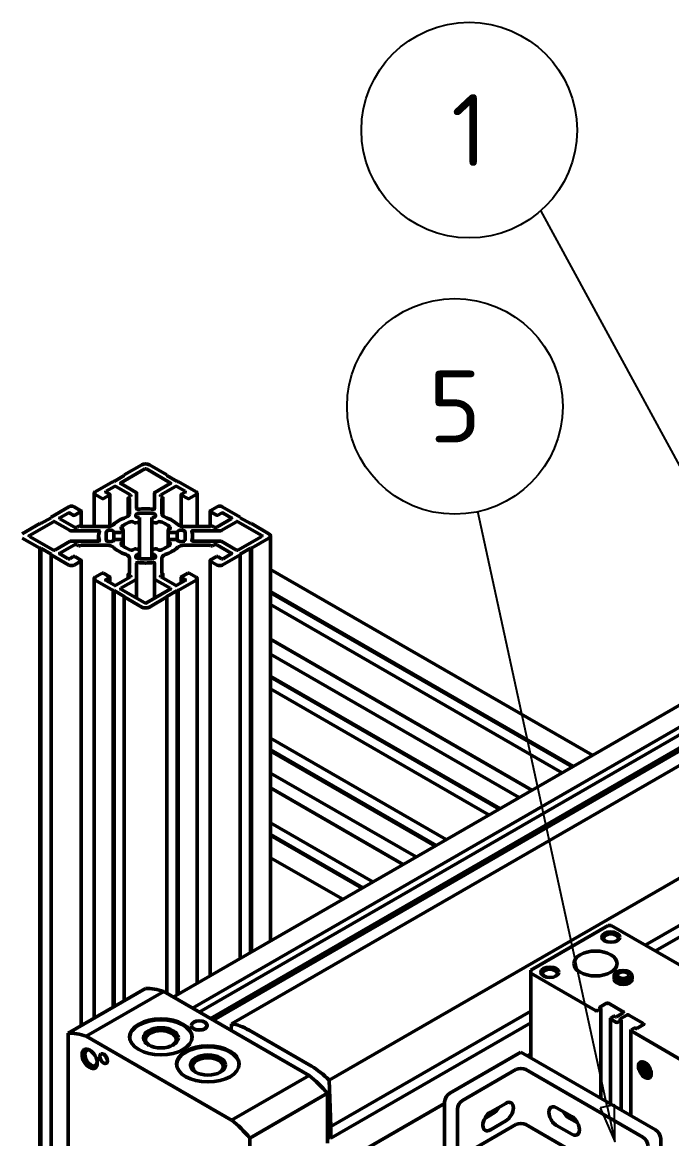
# Model space of a CAD drawing. Header units: millimetres. Extents: x 0 to 2376, y 0 to 1680.
# Drawn here: x 444.8 to 625.5, y 408.3 to 719 of the extents above; entities that cross this region are included whole.
import ezdxf

# ---------------------------------------------------------------- set-up
doc = ezdxf.new("R2010")
doc.units = ezdxf.units.MM
doc.header["$LTSCALE"] = 4
doc.layers.add('Symbol (ISO)', color=7, linetype='Continuous', lineweight=25)
doc.layers.add('Visible (ISO)', color=7, linetype='Continuous', lineweight=50)
doc.styles.add('Note Text (DIN)', font='isocpeur.ttf')

# ---------------------------------------------------------------- blocks, each defined once
blk = doc.blocks.new('Balloon1')
at = {"layer": 'Symbol (ISO)'}
for p, q in [((163.481, 136.851), (147.257, 166.656)), ((163.921, 137.09), (163.042, 136.612)), ((163.481, 136.851), (164.677, 134.655)), ((164.677, 134.655), (163.921, 137.09)), ((163.042, 136.612), (164.677, 134.655))]:
    blk.add_line(p, q, dxfattribs=at)
at = {"layer": 'Symbol (ISO)', "flags": 128}
blk.add_lwpolyline([(163.042, 136.612), (164.677, 134.655), (163.921, 137.09), (163.042, 136.612)], dxfattribs=at)
at = {"layer": 'Symbol (ISO)'}
blk.add_circle((142.285, 172.251), 7.5, dxfattribs=at)
blk.add_solid([(163.042, 136.612), (164.677, 134.655), (163.921, 137.09), (163.042, 136.612)], dxfattribs=at)
at = {"layer": 'Symbol (ISO)', "insert": (142.285, 172.251), "char_height": 5, "attachment_point": 5, "style": 'Note Text (DIN)'}
blk.add_mtext('1', dxfattribs=at)
blk = doc.blocks.new('Balloon5')
at = {"layer": 'Symbol (ISO)'}
for p, q in [((151.89, 104.32), (142.881, 145.717)), ((152.379, 104.426), (151.402, 104.214)), ((151.402, 104.214), (152.422, 101.877)), ((151.89, 104.32), (152.422, 101.877)), ((152.422, 101.877), (152.379, 104.426))]:
    blk.add_line(p, q, dxfattribs=at)
at = {"layer": 'Symbol (ISO)', "flags": 128}
blk.add_lwpolyline([(151.402, 104.214), (152.422, 101.877), (152.379, 104.426), (151.402, 104.214)], dxfattribs=at)
at = {"layer": 'Symbol (ISO)'}
blk.add_circle((141.291, 153.026), 7.5, dxfattribs=at)
blk.add_solid([(151.402, 104.214), (152.422, 101.877), (152.379, 104.426), (151.402, 104.214)], dxfattribs=at)
at = {"layer": 'Symbol (ISO)', "insert": (141.291, 153.026), "char_height": 5, "attachment_point": 5, "style": 'Note Text (DIN)'}
blk.add_mtext('5', dxfattribs=at)

msp = doc.modelspace()

# ---------------------------------------------------------------- linework, layer by layer
at = {"layer": 'Visible (ISO)'}
for p, q in [((486.84, 447.72), (757.8, 604.16)), ((492.18, 444.63), (763.36, 601.19)), ((494.05, 443.55), (764.34, 599.61)), ((497.19, 441.74), (768.15, 598.18)), ((497.91, 441.32), (769.09, 597.89)), ((478.93, 594.72), (472.28, 590.88)), ((473.2, 593.05), (478.08, 595.86)), ((486, 590.88), (479.35, 594.72)), ((480.2, 595.86), (485.08, 593.05)), ((465.1, 588.37), (470.09, 591.25)), ((470.09, 591.25), (470.37, 591.25)), ((470.37, 591.25), (473.2, 592.88)), ((472.28, 590.64), (476.55, 588.17)), ((473.2, 592.88), (473.2, 593.05)), ((481.73, 588.17), (486, 590.64)), ((485.08, 593.05), (485.08, 592.88)), ((485.08, 592.88), (487.91, 591.25)), ((487.91, 591.25), (488.19, 591.25)), ((488.19, 591.25), (493.17, 588.37)), ((464.81, 587.97), (464.81, 578.66)), ((467.01, 586.45), (465.1, 587.56)), ((469.13, 587.43), (467.44, 586.45)), ((470.44, 589.82), (468.14, 588.5)), ((468.14, 588.25), (469.13, 587.68)), ((469.22, 587.56), (469.22, 578.75)), ((474.9, 587.5), (470.87, 589.82)), ((476.64, 588.05), (476.64, 583.65)), ((481.64, 583.65), (481.64, 588.05)), ((487.41, 589.82), (483.38, 587.5)), ((490.13, 588.5), (487.84, 589.82)), ((489.06, 587.56), (489.06, 578.75)), ((489.14, 587.68), (490.13, 588.25)), ((490.84, 586.45), (489.14, 587.43)), ((493.17, 587.56), (491.27, 586.45)), ((493.47, 587.97), (493.47, 578.66)), ((452.83, 581.29), (457.82, 584.17)), ((459.23, 584.17), (461.14, 583.07)), ((474.31, 586.68), (474.31, 581.6)), ((474.4, 586.8), (474.9, 587.09)), ((474.55, 586.47), (474.4, 586.56)), ((474.64, 582.23), (474.64, 586.35)), ((483.38, 587.09), (483.88, 586.8)), ((483.64, 586.35), (483.64, 582.23)), ((483.88, 586.56), (483.73, 586.47)), ((483.96, 586.68), (483.96, 581.6)), ((497.13, 583.07), (499.04, 584.17)), ((500.46, 584.17), (505.44, 581.29)), ((450.01, 579.49), (452.83, 581.13)), ((452.83, 581.13), (452.83, 581.29)), ((457.61, 582.41), (455.31, 581.09)), ((459.02, 581.84), (458.03, 582.41)), ((461.14, 582.82), (459.45, 581.84)), ((461.23, 582.94), (461.23, 578.67)), ((480.84, 582.42), (477.44, 582.42)), ((477.44, 581.15), (477.44, 580.03)), ((480.84, 580.03), (480.84, 581.15)), ((497.05, 582.94), (497.05, 578.67)), ((498.83, 581.84), (497.13, 582.82)), ((500.25, 582.41), (499.26, 581.84)), ((502.97, 581.09), (500.67, 582.41)), ((505.44, 581.29), (505.44, 581.13)), ((505.44, 581.13), (508.27, 579.49)), ((444.84, 576.68), (449.72, 579.49)), ((453.47, 580.02), (446.82, 576.19)), ((449.72, 579.49), (450.01, 579.49)), ((458.17, 577.56), (453.9, 580.02)), ((455.31, 580.84), (459.34, 578.51)), ((460.05, 578.51), (460.54, 578.8)), ((460.97, 578.8), (461.12, 578.71)), ((461.33, 578.66), (468.46, 578.66)), ((472.39, 578.12), (472.73, 577.93)), ((475.91, 579.77), (475.57, 579.96)), ((477.44, 580.03), (477.44, 572.1)), ((480.84, 580.03), (480.84, 572.1)), ((482.7, 579.96), (482.37, 579.77)), ((485.55, 577.93), (485.89, 578.12)), ((489.82, 578.66), (496.95, 578.66)), ((497.16, 578.71), (497.31, 578.8)), ((497.74, 578.8), (498.23, 578.51)), ((498.94, 578.51), (502.97, 580.84)), ((504.38, 580.02), (500.11, 577.56)), ((511.45, 576.19), (504.81, 580.02)), ((508.27, 579.49), (508.55, 579.49)), ((508.55, 579.49), (513.43, 576.68)), ((449.72, 572.64), (444.84, 575.45)), ((446.82, 575.94), (453.47, 572.1)), ((466.01, 577.51), (458.38, 577.51)), ((466.07, 576.06), (466.07, 574.63)), ((468.14, 577.05), (468.14, 575.08)), ((472.27, 577.05), (470.34, 577.05)), ((470.34, 577.05), (470.34, 575.08)), ((470.34, 575.08), (472.27, 575.08)), ((472.87, 577.72), (472.87, 574.4)), ((485.4, 577.72), (485.4, 574.4)), ((487.94, 577.05), (486, 577.05)), ((486, 575.08), (487.94, 575.08)), ((487.94, 577.05), (487.94, 575.08)), ((490.14, 575.08), (490.14, 577.05)), ((492.21, 576.06), (492.21, 574.63)), ((499.9, 577.51), (492.27, 577.51)), ((504.81, 572.1), (511.45, 575.94)), ((513.43, 575.45), (508.55, 572.64)), ((513.87, 576.06), (513.87, 463.33)), ((450.01, 572.64), (449.72, 572.64)), ((449.72, 572.64), (449.72, 286.86)), ((452.83, 571), (450.01, 572.64)), ((450.01, 572.64), (450.01, 286.86)), ((453.9, 572.1), (458.17, 574.57)), ((459.34, 573.62), (455.31, 571.29)), ((458.38, 574.62), (466.01, 574.62)), ((460.54, 573.33), (460.05, 573.62)), ((461.12, 573.42), (460.97, 573.33)), ((468.46, 573.47), (461.33, 573.47)), ((472.73, 574.2), (472.39, 574.01)), ((472.87, 574.4), (472.87, 573.19)), ((475.57, 572.17), (475.91, 572.36)), ((477.44, 572.1), (477.44, 570.98)), ((480.84, 570.98), (480.84, 572.1)), ((482.37, 572.36), (482.7, 572.17)), ((485.4, 574.4), (485.4, 573.19)), ((485.89, 574.01), (485.55, 574.2)), ((496.95, 573.47), (489.82, 573.47)), ((492.27, 574.62), (499.9, 574.62)), ((497.31, 573.33), (497.16, 573.42)), ((498.23, 573.62), (497.74, 573.33)), ((502.97, 571.29), (498.94, 573.62)), ((500.11, 574.57), (504.38, 572.1)), ((508.27, 572.64), (505.44, 571)), ((508.55, 572.64), (508.27, 572.64)), ((508.27, 572.64), (508.27, 460.09)), ((508.55, 572.64), (508.55, 460.26)), ((452.83, 570.84), (452.83, 571)), ((457.82, 567.96), (452.83, 570.84)), ((452.83, 570.84), (452.83, 285.07)), ((455.31, 571.04), (457.61, 569.72)), ((458.03, 569.72), (459.02, 570.29)), ((461.14, 569.06), (459.23, 567.96)), ((459.45, 570.29), (461.14, 569.31)), ((461.23, 569.19), (461.23, 439.77)), ((474.64, 565.78), (474.64, 569.9)), ((477.44, 570.98), (477.44, 569.71)), ((477.44, 569.71), (480.84, 569.71)), ((480.84, 570.98), (480.84, 569.71)), ((483.64, 569.9), (483.64, 565.78)), ((497.05, 569.19), (497.05, 453.61)), ((497.13, 569.31), (498.83, 570.29)), ((499.04, 567.96), (497.13, 569.06)), ((499.26, 570.29), (500.25, 569.72)), ((505.44, 570.84), (500.46, 567.96)), ((500.67, 569.72), (502.97, 571.04)), ((505.44, 571), (505.44, 570.84)), ((505.44, 570.84), (505.44, 458.46)), ((465.1, 564.57), (467.01, 565.67)), ((467.44, 565.67), (469.13, 564.7)), ((474.4, 565.57), (474.55, 565.66)), ((476.64, 568.48), (476.64, 564.08)), ((481.64, 564.08), (481.64, 568.48)), ((483.73, 565.66), (483.88, 565.57)), ((489.14, 564.7), (490.84, 565.67)), ((491.27, 565.67), (493.17, 564.57)), ((603.42, 515.03), (513.87, 566.72)), ((464.81, 564.16), (464.81, 441.83)), ((470.09, 560.88), (465.1, 563.76)), ((469.13, 564.45), (468.14, 563.88)), ((468.14, 563.63), (470.44, 562.31)), ((469.22, 564.57), (469.22, 563.01)), ((470.87, 562.31), (474.9, 564.63)), ((476.55, 563.96), (472.28, 561.49)), ((474.31, 565.45), (474.31, 564.3)), ((474.9, 565.04), (474.4, 565.33)), ((476.64, 564.08), (476.64, 558.73)), ((481.64, 564.08), (481.64, 558.73)), ((486, 561.49), (481.73, 563.96)), ((483.88, 565.33), (483.38, 565.04)), ((483.38, 564.63), (487.41, 562.31)), ((483.96, 565.45), (483.96, 564.3)), ((487.84, 562.31), (490.13, 563.63)), ((493.17, 563.76), (488.19, 560.88)), ((489.06, 564.57), (489.06, 563.01)), ((490.13, 563.88), (489.14, 564.45)), ((493.47, 564.16), (493.47, 451.55)), ((470.37, 560.88), (470.09, 560.88)), ((470.09, 560.88), (470.09, 444.88)), ((473.2, 559.24), (470.37, 560.88)), ((470.37, 560.88), (470.37, 445.04)), ((472.28, 561.25), (478.93, 557.41)), ((479.35, 557.41), (486, 561.25)), ((487.91, 560.88), (485.08, 559.24)), ((488.19, 560.88), (487.91, 560.88)), ((487.91, 560.88), (487.91, 448.34)), ((488.19, 560.88), (488.19, 448.5)), ((598.1, 511.96), (513.87, 560.58)), ((597.82, 511.79), (513.87, 560.26)), ((473.2, 559.08), (473.2, 559.24)), ((478.08, 556.26), (473.2, 559.08)), ((473.2, 559.08), (473.2, 446.68)), ((485.08, 559.08), (480.2, 556.26)), ((485.08, 559.24), (485.08, 559.08)), ((485.08, 559.08), (485.08, 448.73)), ((594.99, 510.16), (513.87, 556.99)), ((586.59, 505.31), (513.87, 547.3)), ((583.01, 503.24), (513.87, 543.16)), ((577.73, 500.2), (513.87, 537.07)), ((577.45, 500.03), (513.87, 536.74)), ((574.62, 498.4), (513.87, 533.48)), ((562.74, 491.54), (513.87, 519.76)), ((559.92, 489.91), (513.87, 516.49)), ((559.63, 489.75), (513.87, 516.17)), ((503.04, 440.28), (633.72, 515.72)), ((554.35, 486.7), (513.87, 510.07)), ((550.78, 484.63), (513.87, 505.94)), ((530.21, 424.6), (660.88, 500.04)), ((542.38, 479.79), (513.87, 496.24)), ((539.55, 478.15), (513.87, 492.98)), ((539.27, 477.99), (513.87, 492.65)), ((533.95, 474.92), (513.87, 486.51)), ((618.1, 462.17), (661.36, 487.15)), ((620.93, 460.54), (661.36, 483.88)), ((607.81, 467.66), (586.25, 455.21)), ((608.59, 467.66), (607.81, 467.66)), ((627.62, 456.68), (608.59, 467.66)), ((586.25, 455.21), (586.25, 454.4)), ((586.25, 454.4), (586.25, 430.84)), ((586.25, 454.4), (604.28, 443.99)), ((609.83, 454.35), (609.67, 454.15)), ((614.08, 454.35), (614.23, 454.15)), ((609.45, 453.56), (609.45, 452.66)), ((614.45, 453.56), (614.45, 452.66)), ((457.57, 437.65), (479.14, 450.11)), ((462.63, 436.79), (484.19, 449.24)), ((484.19, 449.24), (524.64, 425.89)), ((604.84, 443.99), (605.69, 444.48)), ((605.52, 444.9), (607.35, 445.97)), ((605.69, 444.64), (605.52, 444.74)), ((605.75, 419.58), (605.75, 444.56)), ((607.92, 445.97), (611.95, 443.64)), ((530.69, 411.7), (586.25, 443.78)), ((608.4, 418.05), (608.4, 441.7)), ((609.37, 442.35), (608.52, 441.86)), ((608.52, 441.54), (609.94, 440.72)), ((609.83, 442.25), (609.65, 442.35)), ((611.95, 443.31), (610.11, 442.25)), ((610.5, 440.72), (611.35, 441.21)), ((611.17, 441.64), (613.01, 442.7)), ((611.35, 441.37), (611.17, 441.48)), ((611.41, 416.31), (611.41, 441.29)), ((613.58, 442.7), (617.61, 440.37)), ((503.04, 440.28), (502.97, 438.4)), ((525.29, 428.45), (507.96, 438.46)), ((530.69, 408.44), (586.25, 440.52)), ((614.06, 414.78), (614.06, 438.43)), ((615.03, 439.09), (614.18, 438.6)), ((614.18, 438.27), (632.21, 427.86)), ((615.49, 438.99), (615.31, 439.09)), ((617.61, 440.05), (615.77, 438.99)), ((457.57, 382.09), (457.57, 437.65)), ((462.63, 436.79), (503.07, 413.44)), ((583.53, 432.41), (563.73, 420.98)), ((621, 410.78), (583.53, 432.41)), ((585.29, 431.39), (586.25, 431.94)), ((503.07, 413.44), (524.64, 425.89)), ((567.26, 418.94), (582.11, 427.51)), ((584.94, 427.51), (617.47, 408.73)), ((616.65, 428.19), (616.65, 428.43)), ((617.01, 428.03), (617.98, 428.59)), ((617.24, 428.31), (617.83, 428.65)), ((618.4, 428.3), (617.24, 427.63)), ((617.68, 428.71), (617.42, 428.56)), ((617.42, 427.18), (618.71, 427.92)), ((617.52, 426.7), (618.91, 427.5)), ((619, 427.17), (617.93, 426.55)), ((618, 425.86), (618.21, 425.74)), ((618.28, 426.34), (619.04, 426.78)), ((530.69, 411.7), (530.21, 424.6)), ((508.13, 408.47), (529.7, 420.92)), ((529.7, 420.92), (529.7, 407.05)), ((531.11, 400.11), (562.31, 418.12)), ((562.31, 418.53), (562.31, 389.14)), ((565.85, 387.1), (565.85, 416.49)), ((575.06, 415.68), (579.3, 418.13)), ((593.42, 416.9), (597.67, 414.45)), ((573.48, 413.96), (575.76, 415.28)), ((596.96, 414.04), (599.25, 412.72)), ((529.7, 410.56), (529.98, 410.4)), ((529.98, 410.4), (529.98, 408.85)), ((530.69, 408.44), (530.69, 411.7)), ((567.26, 403.63), (582.11, 412.2)), ((579.3, 413.23), (575.06, 410.79)), ((584.94, 412.2), (604.74, 400.77)), ((597.67, 409.55), (593.42, 412)), ((508.13, 408.47), (508.13, 352.9)), ((529.98, 408.85), (530.69, 408.44)), ((622.42, 378.93), (622.42, 408.33))]:
    msp.add_line(p, q, dxfattribs=at)
for centre, major_axis, start_param, end_param in [((479.14, 595.25), (1.5, 0), 0.785398, 2.356194), ((479.14, 594.6), (-0.3, 0), 3.926991, 5.497787), ((472.49, 590.76), (-0.3, 0), 5.497787, 7.068583), ((485.79, 590.76), (0.3, 0), 5.497787, 7.068583), ((465.81, 587.97), (-1, 0), 5.497787, 7.068583), ((468.36, 588.37), (-0.3, 0), 5.497787, 7.068583), ((468.92, 587.56), (0.3, 0), 5.497787, 7.068583), ((470.65, 589.7), (-0.3, 0), 3.926991, 5.497787), ((474.54, 587.29), (0.5, 0), 5.497787, 7.068583), ((476.34, 588.05), (0.3, 0), 0, 0.785398), ((481.94, 588.05), (-0.3, 0), 5.497787, 6.283185), ((483.73, 587.29), (-0.5, 0), 5.497787, 7.068583), ((487.62, 589.7), (-0.3, 0), 3.926991, 5.497787), ((489.36, 587.56), (-0.3, 0), 5.497787, 7.068583), ((489.92, 588.37), (0.3, 0), 5.497787, 7.068583), ((492.47, 587.97), (1, 0), 5.497787, 7.068583), ((458.53, 583.76), (1, 0), 0.785398, 2.356194), ((467.22, 586.58), (-0.3, 0), 0.785398, 2.356194), ((474.61, 586.68), (-0.3, 0), 5.497787, 7.068583), ((474.34, 586.35), (0.3, 0), 0, 0.785398), ((483.94, 586.35), (-0.3, 0), 5.497787, 6.283185), ((483.66, 586.68), (0.3, 0), 5.497787, 7.068583), ((491.05, 586.58), (-0.3, 0), 0.785398, 2.356194), ((499.75, 583.76), (1, 0), 0.785398, 2.356194), ((455.52, 580.96), (-0.3, 0), 5.497787, 7.068583), ((457.82, 582.29), (-0.3, 0), 3.926991, 5.497787), ((459.23, 581.96), (-0.3, 0), 0.785398, 2.356194), ((460.93, 582.94), (0.3, 0), 5.497787, 7.068583), ((479.14, 576.06), (10.5, 0), 2.117647, 2.594742), ((472.64, 582.23), (2, 0), 5.25924, 6.283185), ((477.44, 581.78), (-1.1, 0), 4.712389, 7.853982), ((476.94, 583.65), (-0.3, 0), 0, 1.786047), ((479.14, 577.84), (10, 0), 1.355546, 1.786047), ((480.84, 581.78), (1.1, 0), 4.712389, 7.853982), ((481.34, 583.65), (0.3, 0), 4.497138, 6.283185), ((485.64, 582.23), (-2, 0), 0, 1.023945), ((479.14, 576.06), (10.5, 0), 0.546851, 1.023945), ((497.35, 582.94), (-0.3, 0), 5.497787, 7.068583), ((499.04, 581.96), (-0.3, 0), 0.785398, 2.356194), ((500.46, 582.29), (-0.3, 0), 3.926991, 5.497787), ((502.76, 580.96), (0.3, 0), 5.497787, 7.068583), ((453.68, 579.9), (-0.3, 0), 3.926991, 5.497787), ((459.69, 578.72), (0.5, 0), 3.926991, 5.497787), ((460.75, 578.68), (0.3, 0), 0.785398, 2.356194), ((461.33, 578.84), (0.3, 0), 3.926991, 4.712389), ((468.46, 579.82), (2, 0), 4.712389, 5.736334), ((472.74, 578.33), (-0.5, 0), 5.733291, 7.068583), ((479.14, 576.06), (-8, 0), 5.262283, 5.733291), ((472.37, 577.72), (0.5, 0), 5.881267, 7.068583), ((475.22, 579.76), (-0.5, 0), 3.926991, 5.262283), ((476.26, 579.97), (-0.5, 0), 0.785398, 1.972715), ((479.14, 576.06), (-6.85, 0), 4.995892, 5.114307), ((477.14, 580.03), (0.3, 0), 4.995892, 6.283185), ((481.14, 580.03), (-0.3, 0), 0, 1.287294), ((479.14, 576.06), (-6.85, 0), 4.31047, 4.428886), ((482.01, 579.97), (-0.5, 0), 1.168878, 2.356194), ((483.06, 579.76), (-0.5, 0), 4.162495, 5.497787), ((479.14, 576.06), (-8, 0), 3.691487, 4.162495), ((485.9, 577.72), (-0.5, 0), 5.497787, 6.685104), ((485.53, 578.33), (0.5, 0), 5.497787, 6.833079), ((489.82, 579.82), (2, 0), 3.688444, 4.712389), ((496.95, 578.84), (0.3, 0), 4.712389, 5.497787), ((497.52, 578.68), (0.3, 0), 0.785398, 2.356194), ((498.58, 578.72), (0.5, 0), 3.926991, 5.497787), ((504.59, 579.9), (-0.3, 0), 3.926991, 5.497787), ((447.04, 576.06), (-0.3, 0), 5.497787, 7.068583), ((458.38, 577.68), (-0.3, 0), 0.785398, 1.570796), ((476.07, 576.06), (-10, 0), 6.067935, 6.498436), ((466.01, 577.33), (0.3, 0), 6.067935, 7.853982), ((466.01, 574.79), (0.3, 0), 4.712389, 6.498436), ((469.24, 577.05), (1.1, 0), 0, 3.141593), ((469.24, 575.08), (-1.1, 0), 0, 3.141593), ((472.27, 577.22), (0.3, 0), 4.712389, 5.999683), ((472.27, 574.91), (0.3, 0), 0.283503, 1.570796), ((479.14, 576.06), (-6.85, 0), 5.881267, 5.999683), ((479.14, 576.06), (-6.85, 0), 0.283503, 0.401918), ((479.14, 576.06), (6.85, 0), 0.283503, 0.401918), ((479.14, 576.06), (6.85, 0), 5.881267, 5.999683), ((486, 577.22), (-0.3, 0), 0.283503, 1.570796), ((486, 574.91), (-0.3, 0), 4.712389, 5.999683), ((489.04, 577.05), (1.1, 0), 0, 3.141593), ((489.04, 575.08), (-1.1, 0), 0, 3.141593), ((492.27, 577.33), (-0.3, 0), 4.712389, 6.498436), ((492.27, 574.79), (-0.3, 0), 6.067935, 7.853982), ((482.21, 576.06), (10, 0), 6.067935, 6.498436), ((499.9, 577.68), (-0.3, 0), 1.570796, 2.356194), ((511.24, 576.06), (0.3, 0), 5.497787, 7.068583), ((512.37, 576.06), (1.5, 0), 5.497787, 7.068583), ((453.68, 572.23), (0.3, 0), 3.926991, 5.497787), ((458.38, 574.45), (0.3, 0), 1.570796, 2.356194), ((459.69, 573.41), (-0.5, 0), 3.926991, 5.497787), ((460.75, 573.45), (-0.3, 0), 0.785398, 2.356194), ((461.33, 573.29), (-0.3, 0), 4.712389, 5.497787), ((468.46, 572.31), (-2, 0), 3.688444, 4.712389), ((479.14, 576.06), (-10.5, 0), 0.546851, 1.023945), ((472.74, 573.8), (-0.5, 0), 5.497787, 6.833079), ((479.14, 576.06), (8, 0), 3.691487, 4.162495), ((472.37, 574.4), (0.5, 0), 5.497787, 6.685104), ((475.22, 572.37), (0.5, 0), 4.162495, 5.497787), ((476.26, 572.16), (0.5, 0), 1.168878, 2.356194), ((479.14, 576.06), (6.85, 0), 4.31047, 4.428886), ((477.14, 572.1), (0.3, 0), 0, 1.287294), ((481.14, 572.1), (-0.3, 0), 4.995892, 6.283185), ((479.14, 576.06), (6.85, 0), 4.995892, 5.114307), ((482.01, 572.16), (0.5, 0), 0.785398, 1.972715), ((483.06, 572.37), (0.5, 0), 3.926991, 5.262283), ((479.14, 576.06), (8, 0), 5.262283, 5.733291), ((479.14, 576.06), (-10.5, 0), 2.117647, 2.594742), ((485.9, 574.4), (-0.5, 0), 5.881267, 7.068583), ((485.53, 573.8), (0.5, 0), 5.733291, 7.068583), ((489.82, 572.31), (-2, 0), 4.712389, 5.736334), ((496.95, 573.29), (-0.3, 0), 3.926991, 4.712389), ((497.52, 573.45), (-0.3, 0), 0.785398, 2.356194), ((498.58, 573.41), (-0.5, 0), 3.926991, 5.497787), ((499.9, 574.45), (0.3, 0), 0.785398, 1.570796), ((504.59, 572.23), (0.3, 0), 3.926991, 5.497787), ((455.52, 571.17), (-0.3, 0), 5.497787, 7.068583), ((457.82, 569.84), (0.3, 0), 3.926991, 5.497787), ((459.23, 570.17), (0.3, 0), 0.785398, 2.356194), ((460.93, 569.19), (0.3, 0), 5.497787, 7.068583), ((472.64, 569.9), (2, 0), 0, 1.023945), ((477.44, 570.35), (-1.1, 0), 4.712389, 7.853982), ((476.94, 568.48), (-0.3, 0), 4.497138, 6.283185), ((479.14, 574.29), (-10, 0), 1.355546, 1.786047), ((480.84, 570.35), (1.1, 0), 4.712389, 7.853982), ((481.34, 568.48), (0.3, 0), 0, 1.786047), ((485.64, 569.9), (-2, 0), 5.25924, 6.283185), ((497.35, 569.19), (-0.3, 0), 5.497787, 7.068583), ((499.04, 570.17), (0.3, 0), 0.785398, 2.356194), ((500.46, 569.84), (0.3, 0), 3.926991, 5.497787), ((502.76, 571.17), (0.3, 0), 5.497787, 7.068583), ((458.53, 568.37), (-1, 0), 0.785398, 2.356194), ((467.22, 565.55), (0.3, 0), 0.785398, 2.356194), ((474.61, 565.45), (-0.3, 0), 5.497787, 7.068583), ((474.34, 565.78), (0.3, 0), 5.497787, 6.283185), ((483.94, 565.78), (-0.3, 0), 0, 0.785398), ((483.66, 565.45), (0.3, 0), 5.497787, 7.068583), ((491.05, 565.55), (0.3, 0), 0.785398, 2.356194), ((499.75, 568.37), (-1, 0), 0.785398, 2.356194), ((465.81, 564.16), (-1, 0), 5.497787, 7.068583), ((468.36, 563.76), (-0.3, 0), 5.497787, 7.068583), ((468.92, 564.57), (0.3, 0), 5.497787, 7.068583), ((474.54, 564.84), (0.5, 0), 5.497787, 7.068583), ((476.34, 564.08), (0.3, 0), 5.497787, 6.283185), ((481.94, 564.08), (-0.3, 0), 0, 0.785398), ((483.73, 564.84), (-0.5, 0), 5.497787, 7.068583), ((489.36, 564.57), (-0.3, 0), 5.497787, 7.068583), ((489.92, 563.76), (0.3, 0), 5.497787, 7.068583), ((492.47, 564.16), (1, 0), 5.497787, 7.068583), ((470.65, 562.43), (0.3, 0), 3.926991, 5.497787), ((472.49, 561.37), (-0.3, 0), 5.497787, 7.068583), ((485.79, 561.37), (0.3, 0), 5.497787, 7.068583), ((487.62, 562.43), (0.3, 0), 3.926991, 5.497787), ((479.14, 556.88), (-1.5, 0), 0.785398, 2.356194), ((479.14, 557.53), (0.3, 0), 3.926991, 5.497787), ((608.56, 464.07), (2.07, 0), 5.597707, 10.110257), ((591.59, 454.27), (2.07, 0), 5.597707, 10.110257), ((611.95, 453.56), (2.5, 0), 2.721058, 6.70372), ((611.95, 452.66), (2.5, 0), 3.141593, 6.283185), ((487.31, 427.9), (-12.17, 21.07), 5.679836, 5.992616), ((605.66, 444.82), (-0.2, 0), 5.497787, 7.068583), ((605.55, 444.56), (0.2, 0), 5.497787, 7.068583), ((607.64, 445.8), (0.4, 0), 0.785398, 2.356194), ((483.38, 436.36), (8.7, 0), 0.028451, 3.113142), ((604.56, 444.15), (0.4, 0), 3.926991, 5.497787), ((608.8, 441.7), (-0.4, 0), 5.497787, 7.068583), ((609.51, 442.27), (-0.2, 0), 3.926991, 5.497787), ((609.97, 442.33), (-0.2, 0), 0.785398, 2.356194), ((611.31, 441.56), (-0.2, 0), 5.497787, 7.068583), ((611.21, 441.29), (0.2, 0), 5.497787, 7.068583), ((611.67, 443.48), (0.4, 0), 5.497787, 7.068583), ((613.29, 442.54), (0.4, 0), 0.785398, 2.356194), ((483.38, 435.89), (4.28, 0), 5.563502, 10.144461), ((494.06, 437.34), (-2.2, 0), 4.44414, 4.980638), ((507.96, 422.13), (-10, 17.32), 5.497787, 5.852824), ((610.22, 440.88), (0.4, 0), 3.926991, 5.497787), ((614.46, 438.43), (-0.4, 0), 5.497787, 7.068583), ((615.17, 439.01), (-0.2, 0), 3.926991, 5.497787), ((615.63, 439.07), (-0.2, 0), 0.785398, 2.356194), ((617.33, 440.21), (0.4, 0), 5.497787, 7.068583), ((465.74, 415.45), (-12.17, 21.07), 5.679836, 5.992616), ((463.97, 430.75), (-1.23, 2.13), 5.602617, 10.105346), ((496.46, 428.81), (8.7, 0), 0.028451, 3.113142), ((468.89, 431.38), (0.75, -1.3), 4.372552, 5.052226), ((496.46, 428.34), (4.28, 0), 5.563502, 10.144461), ((521.53, 408.15), (12.17, -21.07), 1.861366, 2.174145), ((525.29, 412.12), (-10, 17.32), 5.142597, 5.497787), ((583.53, 426.7), (-2, 0), 3.926991, 5.497787), ((618.11, 427.47), (-0.64, 1.11), 0.064221, 0.459378), ((618.11, 427.47), (0.64, -1.11), 4.253011, 4.648168), ((618.11, 427.47), (-0.64, 1.11), 5.300208, 5.695366), ((618.11, 427.47), (0.64, -1.11), 5.300208, 5.695366), ((618.11, 427.47), (-0.64, 1.11), 4.253011, 4.648168), ((618.11, 427.47), (0.64, -1.11), 0.064221, 0.459378), ((563.73, 419.35), (-1, -1.73), 3.926991, 5.497787), ((567.26, 417.31), (1, 1.73), 0.785398, 2.356194), ((575.66, 417.66), (-1.25, -2.17), 0.179719, 1.428899), ((575.76, 417.73), (1.5, 2.6), 3.926991, 4.768059), ((579.3, 415.68), (1.5, 2.6), 3.926991, 7.068583), ((593.42, 414.45), (-1.5, 2.6), 5.497787, 8.63938), ((499.96, 395.7), (12.17, -21.07), 1.861366, 2.174145), ((575.06, 413.23), (-1.5, -2.6), 3.926991, 7.068583), ((596.96, 416.49), (1.5, -2.6), 4.656718, 5.497787), ((597.67, 412), (1.5, -2.6), 5.497787, 8.63938), ((583.53, 411.39), (2, 0), 0.785398, 2.356194), ((621, 409.14), (-1, 1.73), 3.926991, 5.497787), ((617.47, 407.1), (1, -1.73), 0.785398, 2.356194)]:
    msp.add_ellipse(centre, major_axis=major_axis, ratio=0.57735, start_param=start_param, end_param=end_param, dxfattribs=at)
for centre, major_axis in [((608.56, 464.42), (2.5, 0)), ((604.28, 457.05), (-6, 0)), ((591.59, 454.62), (2.5, 0)), ((611.95, 453.8), (2.33, 0)), ((611.95, 453.8), (1.6, 0)), ((483.38, 436.65), (-8.7, 0)), ((483.38, 436.36), (4.86, 0)), ((494.06, 439.79), (-2.2, 0)), ((463.58, 430.52), (-1.5, 2.6)), ((467.47, 430.57), (-0.75, 1.3)), ((496.46, 429.1), (-8.7, 0)), ((496.46, 428.81), (4.86, 0)), ((618, 427.41), (1.25, -2.17)), ((618, 427.41), (-0.95, 1.65)), ((618, 427.41), (-0.77, 1.34))]:
    msp.add_ellipse(centre, major_axis=major_axis, ratio=0.57735, dxfattribs=at)
for points, weights in [([(617.01, 428.03), (617.15, 428.18), (617.24, 428.31)], [1.01025393899, 1.02058199001, 1]), ([(617.24, 427.63), (617.15, 427.83), (617.01, 428.03)], [1, 1.02058199001, 1.01025393899]), ([(617.42, 428.56), (617.48, 428.66), (617.52, 428.76)], [1, 1.02058199001, 1.01025393899]), ([(617.52, 426.7), (617.48, 426.96), (617.42, 427.18)], [1.01025393899, 1.02058199001, 1]), ([(617.52, 428.76), (617.75, 428.69), (617.93, 428.61)], [1.01025393899, 1.02058199001, 1]), ([(617.93, 426.55), (617.75, 426.63), (617.52, 426.7)], [1, 1.02058199001, 1.01025393899]), ([(618.28, 428.4), (618.42, 428.3), (618.55, 428.17)], [1, 1.02058199001, 1.01025393899]), ([(618.55, 426.11), (618.42, 426.24), (618.28, 426.34)], [1.01025393899, 1.02058199001, 1]), ([(618.55, 428.17), (618.69, 427.97), (618.79, 427.77)], [1.01025393899, 1.02058199001, 1]), ([(618.79, 426.39), (618.69, 426.26), (618.55, 426.11)], [1, 1.02058199001, 1.01025393899]), ([(618.97, 427.31), (619.03, 427.1), (619.06, 426.84)], [1, 1.02058199001, 1.01025393899]), ([(619.06, 426.84), (619.03, 426.74), (618.97, 426.64)], [1.01025393899, 1.02058199001, 1])]:
    msp.add_rational_spline(points, weights, degree=2, dxfattribs=at)

# ---------------------------------------------------------------- block references
at = {"layer": 'Symbol (ISO)', "xscale": 4, "yscale": 4, "zscale": 4}
for name in ['Balloon1', 'Balloon5']:
    msp.add_blockref(name, (0, 0), dxfattribs=at)

doc.saveas('drawing.dxf')
